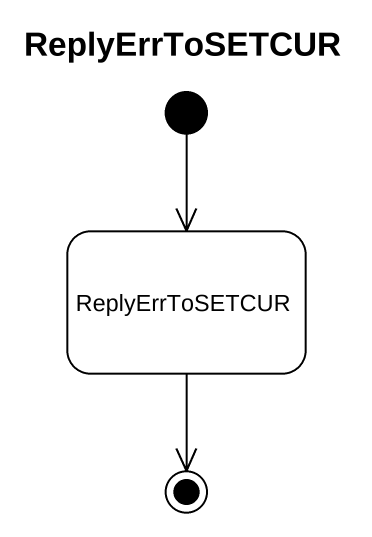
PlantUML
@startuml
title ReplyErrToSETCUR
hide empty description
state ReplyErrToSETCUR
[*] --> ReplyErrToSETCUR
ReplyErrToSETCUR --> [*]
@enduml
